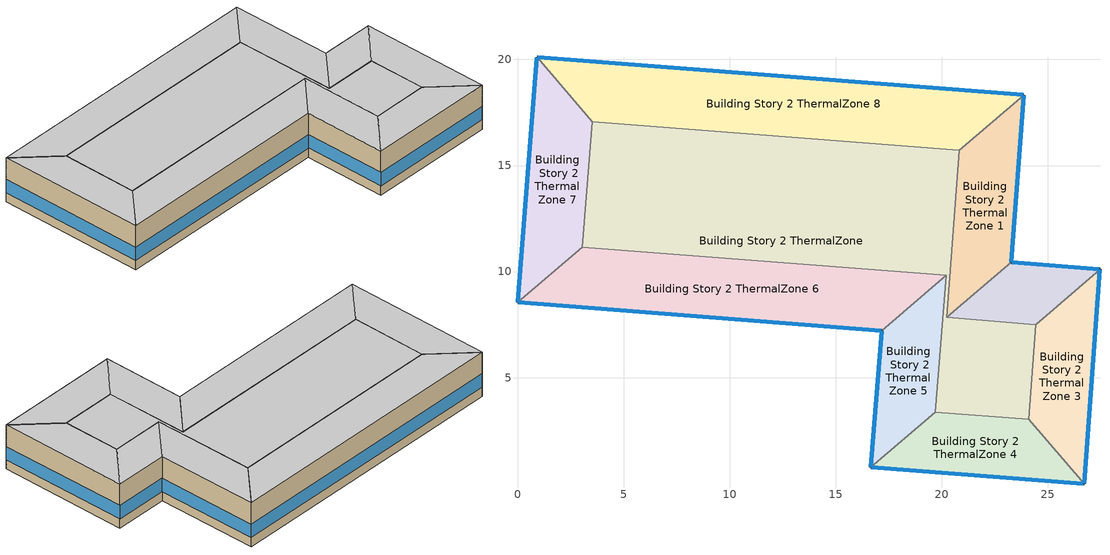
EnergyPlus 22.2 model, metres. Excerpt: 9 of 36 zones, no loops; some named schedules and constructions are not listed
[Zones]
Building Story 2 ThermalZone
 floor adiabatic (Typical Interior Ceiling): 20.83,15.72 20.24,7.84 24.43,7.5 24.1,3.03 19.7,3.38 20.2,9.82 3.04,11.15 3.52,17.06 z3.6
 wall adiabatic (Typical Interior Wall): 20.24,7.84 20.83,15.72 3.52,17.06 3.04,11.15 20.2,9.82 19.7,3.38 24.1,3.03 24.43,7.5 20.24,7.84 z3.6:7.2
 ceiling adiabatic (Typical Interior Floor): 3.52,17.06 3.04,11.15 20.2,9.82 19.7,3.38 24.1,3.03 24.43,7.5 20.24,7.84 20.83,15.72 z7.2
Building Story 2 ThermalZone 1
 floor adiabatic (Typical Interior Ceiling): 23.86,18.32 23.28,10.44 20.24,7.84 20.83,15.72 z3.6
 wall outside (Typical Insulated Steel Framed Exterior Wall R-12.99): 23.28,10.44 23.86,18.32 z3.6:7.2
 wall adiabatic (Typical Interior Wall): 23.86,18.32 20.83,15.72 20.24,7.84 23.28,10.44 z3.6:7.2
 window (U 0.55 SHGC 0.25): 23.28,10.47 23.86,18.3 z4.36:5.45
 ceiling adiabatic (Typical Interior Floor): 20.83,15.72 20.24,7.84 23.28,10.44 23.86,18.32 z7.2
Building Story 2 ThermalZone 2
 floor adiabatic (Typical Interior Ceiling): 23.28,10.44 27.46,10.11 24.43,7.5 20.24,7.84 z3.6
 wall outside (Typical Insulated Steel Framed Exterior Wall R-12.99): 27.46,10.11 23.28,10.44 z3.6:7.2
 wall adiabatic (Typical Interior Wall): 23.28,10.44 20.24,7.84 24.43,7.5 27.46,10.11 z3.6:7.2
 window (U 0.55 SHGC 0.25): 27.44,10.11 23.3,10.44 z4.36:5.46
 ceiling adiabatic (Typical Interior Floor): 20.24,7.84 24.43,7.5 27.46,10.11 23.28,10.44 z7.2
Building Story 2 ThermalZone 3
 floor adiabatic (Typical Interior Ceiling): 27.46,10.11 26.71,0 24.1,3.03 24.43,7.5 z3.6
 wall outside (Typical Insulated Steel Framed Exterior Wall R-12.99): 26.71,0 27.46,10.11 z3.6:7.2
 wall adiabatic (Typical Interior Wall): 27.46,10.11 24.43,7.5 24.1,3.03 26.71,0 z3.6:7.2
 window (U 0.55 SHGC 0.25): 26.71,0.03 27.46,10.08 z4.36:5.45
 ceiling adiabatic (Typical Interior Floor): 24.43,7.5 24.1,3.03 26.71,0 27.46,10.11 z7.2
Building Story 2 ThermalZone 4
 floor adiabatic (Typical Interior Ceiling): 26.71,0 16.66,0.78 19.7,3.38 24.1,3.03 z3.6
 wall outside (Typical Insulated Steel Framed Exterior Wall R-12.99): 16.66,0.78 26.71,0 z3.6:7.2
 wall adiabatic (Typical Interior Wall): 26.71,0 24.1,3.03 19.7,3.38 16.66,0.78 z3.6:7.2
 window (U 0.55 SHGC 0.25): 16.69,0.78 26.69,0 z4.36:5.45
 ceiling adiabatic (Typical Interior Floor): 24.1,3.03 19.7,3.38 16.66,0.78 26.71,0 z7.2
Building Story 2 ThermalZone 5
 floor adiabatic (Typical Interior Ceiling): 16.66,0.78 17.17,7.22 20.2,9.82 19.7,3.38 z3.6
 wall outside (Typical Insulated Steel Framed Exterior Wall R-12.99): 17.17,7.22 16.66,0.78 z3.6:7.2
 wall adiabatic (Typical Interior Wall): 16.66,0.78 19.7,3.38 20.2,9.82 17.17,7.22 z3.6:7.2
 window (U 0.55 SHGC 0.25): 17.16,7.19 16.66,0.8 z4.36:5.45
 ceiling adiabatic (Typical Interior Floor): 19.7,3.38 20.2,9.82 17.17,7.22 16.66,0.78 z7.2
Building Story 2 ThermalZone 6
 floor adiabatic (Typical Interior Ceiling): 17.17,7.22 0,8.55 3.04,11.15 20.2,9.82 z3.6
 wall outside (Typical Insulated Steel Framed Exterior Wall R-12.99): 0,8.55 17.17,7.22 z3.6:7.2
 wall adiabatic (Typical Interior Wall): 17.17,7.22 20.2,9.82 3.04,11.15 0,8.55 z3.6:7.2
 window (U 0.55 SHGC 0.25): 0.03,8.55 17.14,7.22 z4.36:5.45
 ceiling adiabatic (Typical Interior Ceiling): 20.2,9.82 3.04,11.15 0,8.55 17.17,7.22 z7.2
Building Story 2 ThermalZone 7
 floor adiabatic (Typical Interior Floor): 0,8.55 0.92,20.1 3.52,17.06 3.04,11.15 z3.6
 wall outside (Typical Insulated Steel Framed Exterior Wall R-12.99): 0.92,20.1 0,8.55 z3.6:7.2
 wall adiabatic (Typical Interior Wall): 0,8.55 3.04,11.15 3.52,17.06 0.92,20.1 z3.6:7.2
 window (U 0.55 SHGC 0.25): 0.92,20.08 0,8.58 z4.36:5.45
 ceiling adiabatic (Typical Interior Ceiling): 3.04,11.15 3.52,17.06 0.92,20.1 0,8.55 z7.2
Building Story 2 ThermalZone 8
 floor adiabatic (Typical Interior Floor): 0.92,20.1 23.86,18.32 20.83,15.72 3.52,17.06 z3.6
 wall outside (Typical Insulated Steel Framed Exterior Wall R-12.99): 23.86,18.32 0.92,20.1 z3.6:7.2
 wall adiabatic (Typical Interior Wall): 0.92,20.1 3.52,17.06 20.83,15.72 23.86,18.32 z3.6:7.2
 window (U 0.55 SHGC 0.25): 23.84,18.33 0.95,20.1 z4.36:5.44
 ceiling adiabatic (Typical Interior Ceiling): 3.52,17.06 20.83,15.72 23.86,18.32 0.92,20.1 z7.2
[Schedule:Day:Interval]
66 space(s) Occ Sch Saturday 2: No, 05:00, 0, 06:00, 1, 07:00, 0, 08:00, 1, 11:00, 0, 12:00, 1, 16:00, 0, 17:00, 1, 18:00, 0, 19:00, 1, 24:00, 0
66 space(s) Occ Sch Sunday 2: No, 05:00, 0, 06:00, 1, 17:00, 0, 18:00, 1, 24:00, 0
66 space(s) Occ Sch Default 2; 66 space(s) Occ Sch Tuesday 11; 66 space(s) Occ Sch Wednesday 11; 66 space(s) Occ Sch Thursday 11; 66 space(s) Occ Sch Friday 11; 66 space(s) Occ Sch Monday 10; 66 space(s) Occ Sch Wednesday 10; 66 space(s) Occ Sch Thursday 10; 66 space(s) Occ Sch Friday 10; 66 space(s) Occ Sch Monday 9; 66 space(s) Occ Sch Tuesday 10: No, 05:00, 0, 07:00, 1, 08:00, 1, 09:00, 1, 11:00, 0, 13:00, 1, 14:00, 0, 15:00, 1, 16:00, 1, 17:00, 1, 18:00, 1, 19:00, 0, 20:00, 1, 21:00, 1, 22:00, 1, 24:00, 0
66 space(s) Occ Sch Monday 11: No, 05:00, 0, 07:00, 1, 08:00, 1, 09:00, 1, 11:00, 0, 13:00, 1, 16:00, 0, 17:00, 1, 18:00, 1, 19:00, 1, 20:00, 0, 21:00, 1, 22:00, 1, 24:00, 0
66 space(s) Occ Sch Summer Design Day 2; 66 space(s) Occ Sch Winter Design Day 2; DataCenter_EQUIP_SCH Wknd|Wkdy|Hol Day 3; DataCenter_EQUIP_SCH Wknd|Wkdy|Hol Day 7; DataCenter_EQUIP_SCH Wknd|Wkdy|Hol Day 11; DataCenter_EQUIP_SCH Summer Design Day: No, 24:00, 1
DataCenter_EQUIP_SCH Wknd|Wkdy|Hol Day; DataCenter_EQUIP_SCH Wknd|Wkdy|Hol Day 4; DataCenter_EQUIP_SCH Wknd|Wkdy|Hol Day 8; DataCenter_EQUIP_SCH Winter Design Day 11: No, 24:00, 0.25
DataCenter_EQUIP_SCH Wknd|Wkdy|Hol Day 1; DataCenter_EQUIP_SCH Wknd|Wkdy|Hol Day 5; DataCenter_EQUIP_SCH Wknd|Wkdy|Hol Day 9: No, 24:00, 0.5
DataCenter_EQUIP_SCH Wknd|Wkdy|Hol Day 2; DataCenter_EQUIP_SCH Wknd|Wkdy|Hol Day 6; DataCenter_EQUIP_SCH Wknd|Wkdy|Hol Day 10: No, 24:00, 0.75
Schedule Day 3: No, 24:00, 0
SchoolSecondary BLDG_EQUIP_SCH_2013 Wkdy Day; SchoolSecondary BLDG_EQUIP_SCH_2013 Wkdy Day 2: No, 08:00, 0.295624, 17:00, 0.90367, 21:00, 0.332931, 24:00, 0.295624
SchoolSecondary BLDG_EQUIP_SCH_2013 Default|Wknd Day; SchoolSecondary BLDG_EQUIP_SCH_2013 Default|Wknd Day 2; SchoolSecondary BLDG_EQUIP_SCH_2013 Default: No, 24:00, 0.295624
SchoolSecondary BLDG_EQUIP_SCH_2013 Wkdy Day 1: No, 08:00, 0.21116, 17:00, 0.475616, 21:00, 0.237808, 24:00, 0.21116
SchoolSecondary BLDG_EQUIP_SCH_2013 Default|Wknd Day 1: No, 24:00, 0.21116
SchoolSecondary BLDG_EQUIP_SCH_2013 Summer Design Day: No, 08:00, 0.35, 17:00, 0.95, 24:00, 0.35
SchoolSecondary BLDG_EQUIP_SCH_2013 Winter Design Day 2: No, 24:00, 0.35
SchoolSecondary KITCHEN_ELEC_EQUIP_SCH Wkdy Day; SchoolSecondary KITCHEN_ELEC_EQUIP_SCH Wkdy Day 1; SchoolSecondary KITCHEN_ELEC_EQUIP_SCH Wkdy Day 2; SchoolSecondary KITCHEN_ELEC_EQUIP_SCH Summer Design Day: No, 08:00, 0.1, 10:00, 0.15, 13:00, 0.25, 15:00, 0.15, 24:00, 0.1
SchoolSecondary KITCHEN_ELEC_EQUIP_SCH Wknd Day; SchoolSecondary KITCHEN_ELEC_EQUIP_SCH Wknd Day 1; SchoolSecondary KITCHEN_ELEC_EQUIP_SCH Default; SchoolSecondary KITCHEN_ELEC_EQUIP_SCH Winter Design Day: No, 24:00, 0.1
SchoolSecondary KITCHEN_GAS_EQUIP_SCH Wkdy|SmrDsn Day; SchoolSecondary KITCHEN_GAS_EQUIP_SCH Wkdy|SmrDsn Day 1; SchoolSecondary KITCHEN_GAS_EQUIP_SCH Wkdy|SmrDsn Day 2; SchoolSecondary KITCHEN_GAS_EQUIP_SCH Summer Design Day: No, 08:00, 0.02, 10:00, 0.15, 13:00, 0.2, 15:00, 0.1, 24:00, 0.02
SchoolSecondary KITCHEN_GAS_EQUIP_SCH Wknd Day; SchoolSecondary KITCHEN_GAS_EQUIP_SCH Wknd Day 1; SchoolSecondary KITCHEN_GAS_EQUIP_SCH Default; SchoolSecondary KITCHEN_GAS_EQUIP_SCH Winter Design Day: No, 24:00, 0.02
[Schedule:Week:Daily]
Elevator Schedule 2 Week Rule - Aug30-Sep5: 66 space(s) Occ Sch Sunday 2, 66 space(s) Occ Sch Monday 11, 66 space(s) Occ Sch Tuesday 11, 66 space(s) Occ Sch Wednesday 11, 66 space(s) Occ Sch Thursday 11, 66 space(s) Occ Sch Friday 11, 66 space(s) Occ Sch Saturday 2, 66 space(s) Occ Sch Default 2, 66 space(s) Occ Sch Summer Design Day 2, 66 space(s) Occ Sch Winter Design Day 2, 66 space(s) Occ Sch Default 2, 66 space(s) Occ Sch Default 2
Elevator Schedule 2 Week Rule - Sep6-Sep12: 66 space(s) Occ Sch Sunday 2, 66 space(s) Occ Sch Monday 10, 66 space(s) Occ Sch Tuesday 11, 66 space(s) Occ Sch Wednesday 11, 66 space(s) Occ Sch Thursday 11, 66 space(s) Occ Sch Friday 11, 66 space(s) Occ Sch Saturday 2, 66 space(s) Occ Sch Default 2, 66 space(s) Occ Sch Summer Design Day 2, 66 space(s) Occ Sch Winter Design Day 2, 66 space(s) Occ Sch Default 2, 66 space(s) Occ Sch Default 2
Elevator Schedule 2 Week Rule - Sep13-Sep19: 66 space(s) Occ Sch Sunday 2, 66 space(s) Occ Sch Monday 10, 66 space(s) Occ Sch Tuesday 11, 66 space(s) Occ Sch Wednesday 10, 66 space(s) Occ Sch Thursday 10, 66 space(s) Occ Sch Friday 10, 66 space(s) Occ Sch Saturday 2, 66 space(s) Occ Sch Default 2, 66 space(s) Occ Sch Summer Design Day 2, 66 space(s) Occ Sch Winter Design Day 2, 66 space(s) Occ Sch Default 2, 66 space(s) Occ Sch Default 2
Elevator Schedule 2 Week Rule - Sep20-Dec31: 66 space(s) Occ Sch Sunday 2, 66 space(s) Occ Sch Monday 9, 66 space(s) Occ Sch Tuesday 10, 66 space(s) Occ Sch Wednesday 10, 66 space(s) Occ Sch Thursday 10, 66 space(s) Occ Sch Friday 10, 66 space(s) Occ Sch Saturday 2, 66 space(s) Occ Sch Default 2, 66 space(s) Occ Sch Summer Design Day 2, 66 space(s) Occ Sch Winter Design Day 2, 66 space(s) Occ Sch Default 2, 66 space(s) Occ Sch Default 2
DataCenter_EQUIP_SCH Week Rule - Jan1-Jan31: DataCenter_EQUIP_SCH Wknd|Wkdy|Hol Day, DataCenter_EQUIP_SCH Wknd|Wkdy|Hol Day, DataCenter_EQUIP_SCH Wknd|Wkdy|Hol Day, DataCenter_EQUIP_SCH Wknd|Wkdy|Hol Day, DataCenter_EQUIP_SCH Wknd|Wkdy|Hol Day, DataCenter_EQUIP_SCH Wknd|Wkdy|Hol Day, DataCenter_EQUIP_SCH Wknd|Wkdy|Hol Day, Schedule Day 3, DataCenter_EQUIP_SCH Summer Design Day, DataCenter_EQUIP_SCH Winter Design Day 11, Schedule Day 3, Schedule Day 3
DataCenter_EQUIP_SCH Week Rule - Feb1-Feb28: DataCenter_EQUIP_SCH Wknd|Wkdy|Hol Day 1, DataCenter_EQUIP_SCH Wknd|Wkdy|Hol Day 1, DataCenter_EQUIP_SCH Wknd|Wkdy|Hol Day 1, DataCenter_EQUIP_SCH Wknd|Wkdy|Hol Day 1, DataCenter_EQUIP_SCH Wknd|Wkdy|Hol Day 1, DataCenter_EQUIP_SCH Wknd|Wkdy|Hol Day 1, DataCenter_EQUIP_SCH Wknd|Wkdy|Hol Day 1, Schedule Day 3, DataCenter_EQUIP_SCH Summer Design Day, DataCenter_EQUIP_SCH Winter Design Day 11, Schedule Day 3, Schedule Day 3
DataCenter_EQUIP_SCH Week Rule - Mar1-Mar28: DataCenter_EQUIP_SCH Wknd|Wkdy|Hol Day 2, DataCenter_EQUIP_SCH Wknd|Wkdy|Hol Day 2, DataCenter_EQUIP_SCH Wknd|Wkdy|Hol Day 2, DataCenter_EQUIP_SCH Wknd|Wkdy|Hol Day 2, DataCenter_EQUIP_SCH Wknd|Wkdy|Hol Day 2, DataCenter_EQUIP_SCH Wknd|Wkdy|Hol Day 2, DataCenter_EQUIP_SCH Wknd|Wkdy|Hol Day 2, Schedule Day 3, DataCenter_EQUIP_SCH Summer Design Day, DataCenter_EQUIP_SCH Winter Design Day 11, Schedule Day 3, Schedule Day 3
DataCenter_EQUIP_SCH Week Rule - Mar29-Apr4: DataCenter_EQUIP_SCH Wknd|Wkdy|Hol Day 2, DataCenter_EQUIP_SCH Wknd|Wkdy|Hol Day 2, DataCenter_EQUIP_SCH Wknd|Wkdy|Hol Day 2, DataCenter_EQUIP_SCH Wknd|Wkdy|Hol Day 3, DataCenter_EQUIP_SCH Wknd|Wkdy|Hol Day 3, DataCenter_EQUIP_SCH Wknd|Wkdy|Hol Day 3, DataCenter_EQUIP_SCH Wknd|Wkdy|Hol Day 3, Schedule Day 3, DataCenter_EQUIP_SCH Summer Design Day, DataCenter_EQUIP_SCH Winter Design Day 11, Schedule Day 3, Schedule Day 3
DataCenter_EQUIP_SCH Week Rule - Apr5-Apr25: DataCenter_EQUIP_SCH Wknd|Wkdy|Hol Day 3, DataCenter_EQUIP_SCH Wknd|Wkdy|Hol Day 3, DataCenter_EQUIP_SCH Wknd|Wkdy|Hol Day 3, DataCenter_EQUIP_SCH Wknd|Wkdy|Hol Day 3, DataCenter_EQUIP_SCH Wknd|Wkdy|Hol Day 3, DataCenter_EQUIP_SCH Wknd|Wkdy|Hol Day 3, DataCenter_EQUIP_SCH Wknd|Wkdy|Hol Day 3, Schedule Day 3, DataCenter_EQUIP_SCH Summer Design Day, DataCenter_EQUIP_SCH Winter Design Day 11, Schedule Day 3, Schedule Day 3
DataCenter_EQUIP_SCH Week Rule - Apr26-May2: DataCenter_EQUIP_SCH Wknd|Wkdy|Hol Day 3, DataCenter_EQUIP_SCH Wknd|Wkdy|Hol Day 3, DataCenter_EQUIP_SCH Wknd|Wkdy|Hol Day 3, DataCenter_EQUIP_SCH Wknd|Wkdy|Hol Day 3, DataCenter_EQUIP_SCH Wknd|Wkdy|Hol Day 3, DataCenter_EQUIP_SCH Wknd|Wkdy|Hol Day 4, DataCenter_EQUIP_SCH Wknd|Wkdy|Hol Day 4, Schedule Day 3, DataCenter_EQUIP_SCH Summer Design Day, DataCenter_EQUIP_SCH Winter Design Day 11, Schedule Day 3, Schedule Day 3
DataCenter_EQUIP_SCH Week Rule - May3-May30: DataCenter_EQUIP_SCH Wknd|Wkdy|Hol Day 4, DataCenter_EQUIP_SCH Wknd|Wkdy|Hol Day 4, DataCenter_EQUIP_SCH Wknd|Wkdy|Hol Day 4, DataCenter_EQUIP_SCH Wknd|Wkdy|Hol Day 4, DataCenter_EQUIP_SCH Wknd|Wkdy|Hol Day 4, DataCenter_EQUIP_SCH Wknd|Wkdy|Hol Day 4, DataCenter_EQUIP_SCH Wknd|Wkdy|Hol Day 4, Schedule Day 3, DataCenter_EQUIP_SCH Summer Design Day, DataCenter_EQUIP_SCH Winter Design Day 11, Schedule Day 3, Schedule Day 3
DataCenter_EQUIP_SCH Week Rule - May31-Jun6: DataCenter_EQUIP_SCH Wknd|Wkdy|Hol Day 4, DataCenter_EQUIP_SCH Wknd|Wkdy|Hol Day 5, DataCenter_EQUIP_SCH Wknd|Wkdy|Hol Day 5, DataCenter_EQUIP_SCH Wknd|Wkdy|Hol Day 5, DataCenter_EQUIP_SCH Wknd|Wkdy|Hol Day 5, DataCenter_EQUIP_SCH Wknd|Wkdy|Hol Day 5, DataCenter_EQUIP_SCH Wknd|Wkdy|Hol Day 5, Schedule Day 3, DataCenter_EQUIP_SCH Summer Design Day, DataCenter_EQUIP_SCH Winter Design Day 11, Schedule Day 3, Schedule Day 3
DataCenter_EQUIP_SCH Week Rule - Jun7-Jun27: DataCenter_EQUIP_SCH Wknd|Wkdy|Hol Day 5, DataCenter_EQUIP_SCH Wknd|Wkdy|Hol Day 5, DataCenter_EQUIP_SCH Wknd|Wkdy|Hol Day 5, DataCenter_EQUIP_SCH Wknd|Wkdy|Hol Day 5, DataCenter_EQUIP_SCH Wknd|Wkdy|Hol Day 5, DataCenter_EQUIP_SCH Wknd|Wkdy|Hol Day 5, DataCenter_EQUIP_SCH Wknd|Wkdy|Hol Day 5, Schedule Day 3, DataCenter_EQUIP_SCH Summer Design Day, DataCenter_EQUIP_SCH Winter Design Day 11, Schedule Day 3, Schedule Day 3
DataCenter_EQUIP_SCH Week Rule - Jun28-Jul4: DataCenter_EQUIP_SCH Wknd|Wkdy|Hol Day 5, DataCenter_EQUIP_SCH Wknd|Wkdy|Hol Day 5, DataCenter_EQUIP_SCH Wknd|Wkdy|Hol Day 5, DataCenter_EQUIP_SCH Wknd|Wkdy|Hol Day 6, DataCenter_EQUIP_SCH Wknd|Wkdy|Hol Day 6, DataCenter_EQUIP_SCH Wknd|Wkdy|Hol Day 6, DataCenter_EQUIP_SCH Wknd|Wkdy|Hol Day 6, Schedule Day 3, DataCenter_EQUIP_SCH Summer Design Day, DataCenter_EQUIP_SCH Winter Design Day 11, Schedule Day 3, Schedule Day 3
DataCenter_EQUIP_SCH Week Rule - Jul5-Jul25: DataCenter_EQUIP_SCH Wknd|Wkdy|Hol Day 6, DataCenter_EQUIP_SCH Wknd|Wkdy|Hol Day 6, DataCenter_EQUIP_SCH Wknd|Wkdy|Hol Day 6, DataCenter_EQUIP_SCH Wknd|Wkdy|Hol Day 6, DataCenter_EQUIP_SCH Wknd|Wkdy|Hol Day 6, DataCenter_EQUIP_SCH Wknd|Wkdy|Hol Day 6, DataCenter_EQUIP_SCH Wknd|Wkdy|Hol Day 6, Schedule Day 3, DataCenter_EQUIP_SCH Summer Design Day, DataCenter_EQUIP_SCH Winter Design Day 11, Schedule Day 3, Schedule Day 3
DataCenter_EQUIP_SCH Week Rule - Jul26-Aug1: DataCenter_EQUIP_SCH Wknd|Wkdy|Hol Day 6, DataCenter_EQUIP_SCH Wknd|Wkdy|Hol Day 6, DataCenter_EQUIP_SCH Wknd|Wkdy|Hol Day 6, DataCenter_EQUIP_SCH Wknd|Wkdy|Hol Day 6, DataCenter_EQUIP_SCH Wknd|Wkdy|Hol Day 6, DataCenter_EQUIP_SCH Wknd|Wkdy|Hol Day 6, DataCenter_EQUIP_SCH Wknd|Wkdy|Hol Day 7, Schedule Day 3, DataCenter_EQUIP_SCH Summer Design Day, DataCenter_EQUIP_SCH Winter Design Day 11, Schedule Day 3, Schedule Day 3
DataCenter_EQUIP_SCH Week Rule - Aug2-Aug29: DataCenter_EQUIP_SCH Wknd|Wkdy|Hol Day 7, DataCenter_EQUIP_SCH Wknd|Wkdy|Hol Day 7, DataCenter_EQUIP_SCH Wknd|Wkdy|Hol Day 7, DataCenter_EQUIP_SCH Wknd|Wkdy|Hol Day 7, DataCenter_EQUIP_SCH Wknd|Wkdy|Hol Day 7, DataCenter_EQUIP_SCH Wknd|Wkdy|Hol Day 7, DataCenter_EQUIP_SCH Wknd|Wkdy|Hol Day 7, Schedule Day 3, DataCenter_EQUIP_SCH Summer Design Day, DataCenter_EQUIP_SCH Winter Design Day 11, Schedule Day 3, Schedule Day 3
DataCenter_EQUIP_SCH Week Rule - Aug30-Sep5: DataCenter_EQUIP_SCH Wknd|Wkdy|Hol Day 7, DataCenter_EQUIP_SCH Wknd|Wkdy|Hol Day 7, DataCenter_EQUIP_SCH Wknd|Wkdy|Hol Day 8, DataCenter_EQUIP_SCH Wknd|Wkdy|Hol Day 8, DataCenter_EQUIP_SCH Wknd|Wkdy|Hol Day 8, DataCenter_EQUIP_SCH Wknd|Wkdy|Hol Day 8, DataCenter_EQUIP_SCH Wknd|Wkdy|Hol Day 8, Schedule Day 3, DataCenter_EQUIP_SCH Summer Design Day, DataCenter_EQUIP_SCH Winter Design Day 11, Schedule Day 3, Schedule Day 3
DataCenter_EQUIP_SCH Week Rule - Sep6-Sep26: DataCenter_EQUIP_SCH Wknd|Wkdy|Hol Day 8, DataCenter_EQUIP_SCH Wknd|Wkdy|Hol Day 8, DataCenter_EQUIP_SCH Wknd|Wkdy|Hol Day 8, DataCenter_EQUIP_SCH Wknd|Wkdy|Hol Day 8, DataCenter_EQUIP_SCH Wknd|Wkdy|Hol Day 8, DataCenter_EQUIP_SCH Wknd|Wkdy|Hol Day 8, DataCenter_EQUIP_SCH Wknd|Wkdy|Hol Day 8, Schedule Day 3, DataCenter_EQUIP_SCH Summer Design Day, DataCenter_EQUIP_SCH Winter Design Day 11, Schedule Day 3, Schedule Day 3
DataCenter_EQUIP_SCH Week Rule - Sep27-Oct3: DataCenter_EQUIP_SCH Wknd|Wkdy|Hol Day 8, DataCenter_EQUIP_SCH Wknd|Wkdy|Hol Day 8, DataCenter_EQUIP_SCH Wknd|Wkdy|Hol Day 8, DataCenter_EQUIP_SCH Wknd|Wkdy|Hol Day 8, DataCenter_EQUIP_SCH Wknd|Wkdy|Hol Day 9, DataCenter_EQUIP_SCH Wknd|Wkdy|Hol Day 9, DataCenter_EQUIP_SCH Wknd|Wkdy|Hol Day 9, Schedule Day 3, DataCenter_EQUIP_SCH Summer Design Day, DataCenter_EQUIP_SCH Winter Design Day 11, Schedule Day 3, Schedule Day 3
DataCenter_EQUIP_SCH Week Rule - Oct4-Oct31: DataCenter_EQUIP_SCH Wknd|Wkdy|Hol Day 9, DataCenter_EQUIP_SCH Wknd|Wkdy|Hol Day 9, DataCenter_EQUIP_SCH Wknd|Wkdy|Hol Day 9, DataCenter_EQUIP_SCH Wknd|Wkdy|Hol Day 9, DataCenter_EQUIP_SCH Wknd|Wkdy|Hol Day 9, DataCenter_EQUIP_SCH Wknd|Wkdy|Hol Day 9, DataCenter_EQUIP_SCH Wknd|Wkdy|Hol Day 9, Schedule Day 3, DataCenter_EQUIP_SCH Summer Design Day, DataCenter_EQUIP_SCH Winter Design Day 11, Schedule Day 3, Schedule Day 3
DataCenter_EQUIP_SCH Week Rule - Nov1-Nov28: DataCenter_EQUIP_SCH Wknd|Wkdy|Hol Day 10, DataCenter_EQUIP_SCH Wknd|Wkdy|Hol Day 10, DataCenter_EQUIP_SCH Wknd|Wkdy|Hol Day 10, DataCenter_EQUIP_SCH Wknd|Wkdy|Hol Day 10, DataCenter_EQUIP_SCH Wknd|Wkdy|Hol Day 10, DataCenter_EQUIP_SCH Wknd|Wkdy|Hol Day 10, DataCenter_EQUIP_SCH Wknd|Wkdy|Hol Day 10, Schedule Day 3, DataCenter_EQUIP_SCH Summer Design Day, DataCenter_EQUIP_SCH Winter Design Day 11, Schedule Day 3, Schedule Day 3
DataCenter_EQUIP_SCH Week Rule - Nov29-Dec5: DataCenter_EQUIP_SCH Wknd|Wkdy|Hol Day 10, DataCenter_EQUIP_SCH Wknd|Wkdy|Hol Day 10, DataCenter_EQUIP_SCH Wknd|Wkdy|Hol Day 11, DataCenter_EQUIP_SCH Wknd|Wkdy|Hol Day 11, DataCenter_EQUIP_SCH Wknd|Wkdy|Hol Day 11, DataCenter_EQUIP_SCH Wknd|Wkdy|Hol Day 11, DataCenter_EQUIP_SCH Wknd|Wkdy|Hol Day 11, Schedule Day 3, DataCenter_EQUIP_SCH Summer Design Day, DataCenter_EQUIP_SCH Winter Design Day 11, Schedule Day 3, Schedule Day 3
DataCenter_EQUIP_SCH Week Rule - Dec6-Dec31: DataCenter_EQUIP_SCH Wknd|Wkdy|Hol Day 11, DataCenter_EQUIP_SCH Wknd|Wkdy|Hol Day 11, DataCenter_EQUIP_SCH Wknd|Wkdy|Hol Day 11, DataCenter_EQUIP_SCH Wknd|Wkdy|Hol Day 11, DataCenter_EQUIP_SCH Wknd|Wkdy|Hol Day 11, DataCenter_EQUIP_SCH Wknd|Wkdy|Hol Day 11, DataCenter_EQUIP_SCH Wknd|Wkdy|Hol Day 11, Schedule Day 3, DataCenter_EQUIP_SCH Summer Design Day, DataCenter_EQUIP_SCH Winter Design Day 11, Schedule Day 3, Schedule Day 3
SchoolSecondary BLDG_EQUIP_SCH_2013 Week Rule - Jan1-Jan3: SchoolSecondary BLDG_EQUIP_SCH_2013 Wkdy Day, SchoolSecondary BLDG_EQUIP_SCH_2013 Wkdy Day, SchoolSecondary BLDG_EQUIP_SCH_2013 Wkdy Day, SchoolSecondary BLDG_EQUIP_SCH_2013 Wkdy Day, SchoolSecondary BLDG_EQUIP_SCH_2013 Wkdy Day, SchoolSecondary BLDG_EQUIP_SCH_2013 Wkdy Day, SchoolSecondary BLDG_EQUIP_SCH_2013 Default|Wknd Day, SchoolSecondary BLDG_EQUIP_SCH_2013 Default, SchoolSecondary BLDG_EQUIP_SCH_2013 Summer Design Day, SchoolSecondary BLDG_EQUIP_SCH_2013 Winter Design Day 2, SchoolSecondary BLDG_EQUIP_SCH_2013 Default, SchoolSecondary BLDG_EQUIP_SCH_2013 Default
SchoolSecondary BLDG_EQUIP_SCH_2013 Week Rule - Jan4-Jun27: SchoolSecondary BLDG_EQUIP_SCH_2013 Default|Wknd Day, SchoolSecondary BLDG_EQUIP_SCH_2013 Wkdy Day, SchoolSecondary BLDG_EQUIP_SCH_2013 Wkdy Day, SchoolSecondary BLDG_EQUIP_SCH_2013 Wkdy Day, SchoolSecondary BLDG_EQUIP_SCH_2013 Wkdy Day, SchoolSecondary BLDG_EQUIP_SCH_2013 Wkdy Day, SchoolSecondary BLDG_EQUIP_SCH_2013 Default|Wknd Day, SchoolSecondary BLDG_EQUIP_SCH_2013 Default, SchoolSecondary BLDG_EQUIP_SCH_2013 Summer Design Day, SchoolSecondary BLDG_EQUIP_SCH_2013 Winter Design Day 2, SchoolSecondary BLDG_EQUIP_SCH_2013 Default, SchoolSecondary BLDG_EQUIP_SCH_2013 Default
SchoolSecondary BLDG_EQUIP_SCH_2013 Week Rule - Jun28-Jul4: SchoolSecondary BLDG_EQUIP_SCH_2013 Default|Wknd Day, SchoolSecondary BLDG_EQUIP_SCH_2013 Wkdy Day, SchoolSecondary BLDG_EQUIP_SCH_2013 Wkdy Day, SchoolSecondary BLDG_EQUIP_SCH_2013 Wkdy Day 1, SchoolSecondary BLDG_EQUIP_SCH_2013 Wkdy Day 1, SchoolSecondary BLDG_EQUIP_SCH_2013 Wkdy Day 1, SchoolSecondary BLDG_EQUIP_SCH_2013 Default|Wknd Day 1, SchoolSecondary BLDG_EQUIP_SCH_2013 Default, SchoolSecondary BLDG_EQUIP_SCH_2013 Summer Design Day, SchoolSecondary BLDG_EQUIP_SCH_2013 Winter Design Day 2, SchoolSecondary BLDG_EQUIP_SCH_2013 Default, SchoolSecondary BLDG_EQUIP_SCH_2013 Default
SchoolSecondary BLDG_EQUIP_SCH_2013 Week Rule - Jul5-Aug29: SchoolSecondary BLDG_EQUIP_SCH_2013 Default|Wknd Day 1, SchoolSecondary BLDG_EQUIP_SCH_2013 Wkdy Day 1, SchoolSecondary BLDG_EQUIP_SCH_2013 Wkdy Day 1, SchoolSecondary BLDG_EQUIP_SCH_2013 Wkdy Day 1, SchoolSecondary BLDG_EQUIP_SCH_2013 Wkdy Day 1, SchoolSecondary BLDG_EQUIP_SCH_2013 Wkdy Day 1, SchoolSecondary BLDG_EQUIP_SCH_2013 Default|Wknd Day 1, SchoolSecondary BLDG_EQUIP_SCH_2013 Default, SchoolSecondary BLDG_EQUIP_SCH_2013 Summer Design Day, SchoolSecondary BLDG_EQUIP_SCH_2013 Winter Design Day 2, SchoolSecondary BLDG_EQUIP_SCH_2013 Default, SchoolSecondary BLDG_EQUIP_SCH_2013 Default
SchoolSecondary BLDG_EQUIP_SCH_2013 Week Rule - Aug30-Sep5: SchoolSecondary BLDG_EQUIP_SCH_2013 Default|Wknd Day 1, SchoolSecondary BLDG_EQUIP_SCH_2013 Wkdy Day 1, SchoolSecondary BLDG_EQUIP_SCH_2013 Wkdy Day 2, SchoolSecondary BLDG_EQUIP_SCH_2013 Wkdy Day 2, SchoolSecondary BLDG_EQUIP_SCH_2013 Wkdy Day 2, SchoolSecondary BLDG_EQUIP_SCH_2013 Wkdy Day 2, SchoolSecondary BLDG_EQUIP_SCH_2013 Default|Wknd Day 2, SchoolSecondary BLDG_EQUIP_SCH_2013 Default, SchoolSecondary BLDG_EQUIP_SCH_2013 Summer Design Day, SchoolSecondary BLDG_EQUIP_SCH_2013 Winter Design Day 2, SchoolSecondary BLDG_EQUIP_SCH_2013 Default, SchoolSecondary BLDG_EQUIP_SCH_2013 Default
SchoolSecondary BLDG_EQUIP_SCH_2013 Week Rule - Sep6-Dec31: SchoolSecondary BLDG_EQUIP_SCH_2013 Default|Wknd Day 2, SchoolSecondary BLDG_EQUIP_SCH_2013 Wkdy Day 2, SchoolSecondary BLDG_EQUIP_SCH_2013 Wkdy Day 2, SchoolSecondary BLDG_EQUIP_SCH_2013 Wkdy Day 2, SchoolSecondary BLDG_EQUIP_SCH_2013 Wkdy Day 2, SchoolSecondary BLDG_EQUIP_SCH_2013 Wkdy Day 2, SchoolSecondary BLDG_EQUIP_SCH_2013 Default|Wknd Day 2, SchoolSecondary BLDG_EQUIP_SCH_2013 Default, SchoolSecondary BLDG_EQUIP_SCH_2013 Summer Design Day, SchoolSecondary BLDG_EQUIP_SCH_2013 Winter Design Day 2, SchoolSecondary BLDG_EQUIP_SCH_2013 Default, SchoolSecondary BLDG_EQUIP_SCH_2013 Default
SchoolSecondary KITCHEN_ELEC_EQUIP_SCH Week Rule - Jan1-Jan3: SchoolSecondary KITCHEN_ELEC_EQUIP_SCH Wkdy Day, SchoolSecondary KITCHEN_ELEC_EQUIP_SCH Wkdy Day, SchoolSecondary KITCHEN_ELEC_EQUIP_SCH Wkdy Day, SchoolSecondary KITCHEN_ELEC_EQUIP_SCH Wkdy Day, SchoolSecondary KITCHEN_ELEC_EQUIP_SCH Wkdy Day, SchoolSecondary KITCHEN_ELEC_EQUIP_SCH Wkdy Day, SchoolSecondary KITCHEN_ELEC_EQUIP_SCH Wknd Day, SchoolSecondary KITCHEN_ELEC_EQUIP_SCH Default, SchoolSecondary KITCHEN_ELEC_EQUIP_SCH Summer Design Day, SchoolSecondary KITCHEN_ELEC_EQUIP_SCH Winter Design Day, SchoolSecondary KITCHEN_ELEC_EQUIP_SCH Default, SchoolSecondary KITCHEN_ELEC_EQUIP_SCH Default
SchoolSecondary KITCHEN_ELEC_EQUIP_SCH Week Rule - Jan4-Jun27: SchoolSecondary KITCHEN_ELEC_EQUIP_SCH Wknd Day, SchoolSecondary KITCHEN_ELEC_EQUIP_SCH Wkdy Day, SchoolSecondary KITCHEN_ELEC_EQUIP_SCH Wkdy Day, SchoolSecondary KITCHEN_ELEC_EQUIP_SCH Wkdy Day, SchoolSecondary KITCHEN_ELEC_EQUIP_SCH Wkdy Day, SchoolSecondary KITCHEN_ELEC_EQUIP_SCH Wkdy Day, SchoolSecondary KITCHEN_ELEC_EQUIP_SCH Wknd Day, SchoolSecondary KITCHEN_ELEC_EQUIP_SCH Default, SchoolSecondary KITCHEN_ELEC_EQUIP_SCH Summer Design Day, SchoolSecondary KITCHEN_ELEC_EQUIP_SCH Winter Design Day, SchoolSecondary KITCHEN_ELEC_EQUIP_SCH Default, SchoolSecondary KITCHEN_ELEC_EQUIP_SCH Default
SchoolSecondary KITCHEN_ELEC_EQUIP_SCH Week Rule - Jun28-Jul4: SchoolSecondary KITCHEN_ELEC_EQUIP_SCH Wknd Day, SchoolSecondary KITCHEN_ELEC_EQUIP_SCH Wkdy Day, SchoolSecondary KITCHEN_ELEC_EQUIP_SCH Wkdy Day, SchoolSecondary KITCHEN_ELEC_EQUIP_SCH Wkdy Day 1, SchoolSecondary KITCHEN_ELEC_EQUIP_SCH Wkdy Day 1, SchoolSecondary KITCHEN_ELEC_EQUIP_SCH Wkdy Day 1, SchoolSecondary KITCHEN_ELEC_EQUIP_SCH Wknd Day 1, SchoolSecondary KITCHEN_ELEC_EQUIP_SCH Default, SchoolSecondary KITCHEN_ELEC_EQUIP_SCH Summer Design Day, SchoolSecondary KITCHEN_ELEC_EQUIP_SCH Winter Design Day, SchoolSecondary KITCHEN_ELEC_EQUIP_SCH Default, SchoolSecondary KITCHEN_ELEC_EQUIP_SCH Default
SchoolSecondary KITCHEN_ELEC_EQUIP_SCH Week Rule - Jul5-Aug29: SchoolSecondary KITCHEN_ELEC_EQUIP_SCH Wknd Day 1, SchoolSecondary KITCHEN_ELEC_EQUIP_SCH Wkdy Day 1, SchoolSecondary KITCHEN_ELEC_EQUIP_SCH Wkdy Day 1, SchoolSecondary KITCHEN_ELEC_EQUIP_SCH Wkdy Day 1, SchoolSecondary KITCHEN_ELEC_EQUIP_SCH Wkdy Day 1, SchoolSecondary KITCHEN_ELEC_EQUIP_SCH Wkdy Day 1, SchoolSecondary KITCHEN_ELEC_EQUIP_SCH Wknd Day 1, SchoolSecondary KITCHEN_ELEC_EQUIP_SCH Default, SchoolSecondary KITCHEN_ELEC_EQUIP_SCH Summer Design Day, SchoolSecondary KITCHEN_ELEC_EQUIP_SCH Winter Design Day, SchoolSecondary KITCHEN_ELEC_EQUIP_SCH Default, SchoolSecondary KITCHEN_ELEC_EQUIP_SCH Default
SchoolSecondary KITCHEN_ELEC_EQUIP_SCH Week Rule - Aug30-Sep5: SchoolSecondary KITCHEN_ELEC_EQUIP_SCH Wknd Day 1, SchoolSecondary KITCHEN_ELEC_EQUIP_SCH Wkdy Day 1, SchoolSecondary KITCHEN_ELEC_EQUIP_SCH Wkdy Day 2, SchoolSecondary KITCHEN_ELEC_EQUIP_SCH Wkdy Day 2, SchoolSecondary KITCHEN_ELEC_EQUIP_SCH Wkdy Day 2, SchoolSecondary KITCHEN_ELEC_EQUIP_SCH Wkdy Day 2, SchoolSecondary KITCHEN_ELEC_EQUIP_SCH Default, SchoolSecondary KITCHEN_ELEC_EQUIP_SCH Default, SchoolSecondary KITCHEN_ELEC_EQUIP_SCH Summer Design Day, SchoolSecondary KITCHEN_ELEC_EQUIP_SCH Winter Design Day, SchoolSecondary KITCHEN_ELEC_EQUIP_SCH Default, SchoolSecondary KITCHEN_ELEC_EQUIP_SCH Default
SchoolSecondary KITCHEN_ELEC_EQUIP_SCH Week Rule - Sep6-Dec31: SchoolSecondary KITCHEN_ELEC_EQUIP_SCH Default, SchoolSecondary KITCHEN_ELEC_EQUIP_SCH Wkdy Day 2, SchoolSecondary KITCHEN_ELEC_EQUIP_SCH Wkdy Day 2, SchoolSecondary KITCHEN_ELEC_EQUIP_SCH Wkdy Day 2, SchoolSecondary KITCHEN_ELEC_EQUIP_SCH Wkdy Day 2, SchoolSecondary KITCHEN_ELEC_EQUIP_SCH Wkdy Day 2, SchoolSecondary KITCHEN_ELEC_EQUIP_SCH Default, SchoolSecondary KITCHEN_ELEC_EQUIP_SCH Default, SchoolSecondary KITCHEN_ELEC_EQUIP_SCH Summer Design Day, SchoolSecondary KITCHEN_ELEC_EQUIP_SCH Winter Design Day, SchoolSecondary KITCHEN_ELEC_EQUIP_SCH Default, SchoolSecondary KITCHEN_ELEC_EQUIP_SCH Default
SchoolSecondary KITCHEN_GAS_EQUIP_SCH Week Rule - Jan1-Jan3: SchoolSecondary KITCHEN_GAS_EQUIP_SCH Wkdy|SmrDsn Day, SchoolSecondary KITCHEN_GAS_EQUIP_SCH Wkdy|SmrDsn Day, SchoolSecondary KITCHEN_GAS_EQUIP_SCH Wkdy|SmrDsn Day, SchoolSecondary KITCHEN_GAS_EQUIP_SCH Wkdy|SmrDsn Day, SchoolSecondary KITCHEN_GAS_EQUIP_SCH Wkdy|SmrDsn Day, SchoolSecondary KITCHEN_GAS_EQUIP_SCH Wkdy|SmrDsn Day, SchoolSecondary KITCHEN_GAS_EQUIP_SCH Wknd Day, SchoolSecondary KITCHEN_GAS_EQUIP_SCH Default, SchoolSecondary KITCHEN_GAS_EQUIP_SCH Summer Design Day, SchoolSecondary KITCHEN_GAS_EQUIP_SCH Winter Design Day, SchoolSecondary KITCHEN_GAS_EQUIP_SCH Default, SchoolSecondary KITCHEN_GAS_EQUIP_SCH Default
SchoolSecondary KITCHEN_GAS_EQUIP_SCH Week Rule - Jan4-Jun27: SchoolSecondary KITCHEN_GAS_EQUIP_SCH Wknd Day, SchoolSecondary KITCHEN_GAS_EQUIP_SCH Wkdy|SmrDsn Day, SchoolSecondary KITCHEN_GAS_EQUIP_SCH Wkdy|SmrDsn Day, SchoolSecondary KITCHEN_GAS_EQUIP_SCH Wkdy|SmrDsn Day, SchoolSecondary KITCHEN_GAS_EQUIP_SCH Wkdy|SmrDsn Day, SchoolSecondary KITCHEN_GAS_EQUIP_SCH Wkdy|SmrDsn Day, SchoolSecondary KITCHEN_GAS_EQUIP_SCH Wknd Day, SchoolSecondary KITCHEN_GAS_EQUIP_SCH Default, SchoolSecondary KITCHEN_GAS_EQUIP_SCH Summer Design Day, SchoolSecondary KITCHEN_GAS_EQUIP_SCH Winter Design Day, SchoolSecondary KITCHEN_GAS_EQUIP_SCH Default, SchoolSecondary KITCHEN_GAS_EQUIP_SCH Default
SchoolSecondary KITCHEN_GAS_EQUIP_SCH Week Rule - Jun28-Jul4: SchoolSecondary KITCHEN_GAS_EQUIP_SCH Wknd Day, SchoolSecondary KITCHEN_GAS_EQUIP_SCH Wkdy|SmrDsn Day, SchoolSecondary KITCHEN_GAS_EQUIP_SCH Wkdy|SmrDsn Day, SchoolSecondary KITCHEN_GAS_EQUIP_SCH Wkdy|SmrDsn Day 1, SchoolSecondary KITCHEN_GAS_EQUIP_SCH Wkdy|SmrDsn Day 1, SchoolSecondary KITCHEN_GAS_EQUIP_SCH Wkdy|SmrDsn Day 1, SchoolSecondary KITCHEN_GAS_EQUIP_SCH Wknd Day 1, SchoolSecondary KITCHEN_GAS_EQUIP_SCH Default, SchoolSecondary KITCHEN_GAS_EQUIP_SCH Summer Design Day, SchoolSecondary KITCHEN_GAS_EQUIP_SCH Winter Design Day, SchoolSecondary KITCHEN_GAS_EQUIP_SCH Default, SchoolSecondary KITCHEN_GAS_EQUIP_SCH Default
SchoolSecondary KITCHEN_GAS_EQUIP_SCH Week Rule - Jul5-Aug29: SchoolSecondary KITCHEN_GAS_EQUIP_SCH Wknd Day 1, SchoolSecondary KITCHEN_GAS_EQUIP_SCH Wkdy|SmrDsn Day 1, SchoolSecondary KITCHEN_GAS_EQUIP_SCH Wkdy|SmrDsn Day 1, SchoolSecondary KITCHEN_GAS_EQUIP_SCH Wkdy|SmrDsn Day 1, SchoolSecondary KITCHEN_GAS_EQUIP_SCH Wkdy|SmrDsn Day 1, SchoolSecondary KITCHEN_GAS_EQUIP_SCH Wkdy|SmrDsn Day 1, SchoolSecondary KITCHEN_GAS_EQUIP_SCH Wknd Day 1, SchoolSecondary KITCHEN_GAS_EQUIP_SCH Default, SchoolSecondary KITCHEN_GAS_EQUIP_SCH Summer Design Day, SchoolSecondary KITCHEN_GAS_EQUIP_SCH Winter Design Day, SchoolSecondary KITCHEN_GAS_EQUIP_SCH Default, SchoolSecondary KITCHEN_GAS_EQUIP_SCH Default
SchoolSecondary KITCHEN_GAS_EQUIP_SCH Week Rule - Aug30-Sep5: SchoolSecondary KITCHEN_GAS_EQUIP_SCH Wknd Day 1, SchoolSecondary KITCHEN_GAS_EQUIP_SCH Wkdy|SmrDsn Day 1, SchoolSecondary KITCHEN_GAS_EQUIP_SCH Wkdy|SmrDsn Day 2, SchoolSecondary KITCHEN_GAS_EQUIP_SCH Wkdy|SmrDsn Day 2, SchoolSecondary KITCHEN_GAS_EQUIP_SCH Wkdy|SmrDsn Day 2, SchoolSecondary KITCHEN_GAS_EQUIP_SCH Wkdy|SmrDsn Day 2, SchoolSecondary KITCHEN_GAS_EQUIP_SCH Default, SchoolSecondary KITCHEN_GAS_EQUIP_SCH Default, SchoolSecondary KITCHEN_GAS_EQUIP_SCH Summer Design Day, SchoolSecondary KITCHEN_GAS_EQUIP_SCH Winter Design Day, SchoolSecondary KITCHEN_GAS_EQUIP_SCH Default, SchoolSecondary KITCHEN_GAS_EQUIP_SCH Default
SchoolSecondary KITCHEN_GAS_EQUIP_SCH Week Rule - Sep6-Dec31: SchoolSecondary KITCHEN_GAS_EQUIP_SCH Default, SchoolSecondary KITCHEN_GAS_EQUIP_SCH Wkdy|SmrDsn Day 2, SchoolSecondary KITCHEN_GAS_EQUIP_SCH Wkdy|SmrDsn Day 2, SchoolSecondary KITCHEN_GAS_EQUIP_SCH Wkdy|SmrDsn Day 2, SchoolSecondary KITCHEN_GAS_EQUIP_SCH Wkdy|SmrDsn Day 2, SchoolSecondary KITCHEN_GAS_EQUIP_SCH Wkdy|SmrDsn Day 2, SchoolSecondary KITCHEN_GAS_EQUIP_SCH Default, SchoolSecondary KITCHEN_GAS_EQUIP_SCH Default, SchoolSecondary KITCHEN_GAS_EQUIP_SCH Summer Design Day, SchoolSecondary KITCHEN_GAS_EQUIP_SCH Winter Design Day, SchoolSecondary KITCHEN_GAS_EQUIP_SCH Default, SchoolSecondary KITCHEN_GAS_EQUIP_SCH Default
OfficeLarge BLDG_OCC_SCH Week Rule - Jan1-Jan3: OfficeLarge BLDG_OCC_SCH Wkdy Day, OfficeLarge BLDG_OCC_SCH Wkdy Day, OfficeLarge BLDG_OCC_SCH Wkdy Day, OfficeLarge BLDG_OCC_SCH Wkdy Day, OfficeLarge BLDG_OCC_SCH Wkdy Day, OfficeLarge BLDG_OCC_SCH Wkdy Day, OfficeLarge BLDG_OCC_SCH Sat Day, OfficeLarge BLDG_OCC_SCH Default, OfficeLarge BLDG_OCC_SCH Summer Design Day, OfficeLarge BLDG_OCC_SCH Winter Design Day, OfficeLarge BLDG_OCC_SCH Default, OfficeLarge BLDG_OCC_SCH Default
OfficeLarge BLDG_OCC_SCH Week Rule - Jan4-Dec31: OfficeLarge BLDG_OCC_SCH Default, OfficeLarge BLDG_OCC_SCH Wkdy Day, OfficeLarge BLDG_OCC_SCH Wkdy Day, OfficeLarge BLDG_OCC_SCH Wkdy Day, OfficeLarge BLDG_OCC_SCH Wkdy Day, OfficeLarge BLDG_OCC_SCH Wkdy Day, OfficeLarge BLDG_OCC_SCH Sat Day, OfficeLarge BLDG_OCC_SCH Default, OfficeLarge BLDG_OCC_SCH Summer Design Day, OfficeLarge BLDG_OCC_SCH Winter Design Day, OfficeLarge BLDG_OCC_SCH Default, OfficeLarge BLDG_OCC_SCH Default
OfficeLarge ACTIVITY_SCH Week Rule - Jan1-Dec31: OfficeLarge ACTIVITY_SCH Default, OfficeLarge ACTIVITY_SCH Default, OfficeLarge ACTIVITY_SCH Default, OfficeLarge ACTIVITY_SCH Default, OfficeLarge ACTIVITY_SCH Default, OfficeLarge ACTIVITY_SCH Default, OfficeLarge ACTIVITY_SCH Default, OfficeLarge ACTIVITY_SCH Default, OfficeLarge ACTIVITY_SCH Summer Design Day, OfficeLarge ACTIVITY_SCH Winter Design Day, OfficeLarge ACTIVITY_SCH Default, OfficeLarge ACTIVITY_SCH Default
OfficeLarge BLDG_EQUIP_SCH Week Rule - Jan1-Jan3: OfficeLarge BLDG_EQUIP_SCH Wkdy Day, OfficeLarge BLDG_EQUIP_SCH Wkdy Day, OfficeLarge BLDG_EQUIP_SCH Wkdy Day, OfficeLarge BLDG_EQUIP_SCH Wkdy Day, OfficeLarge BLDG_EQUIP_SCH Wkdy Day, OfficeLarge BLDG_EQUIP_SCH Wkdy Day, OfficeLarge BLDG_EQUIP_SCH Sat Day, OfficeLarge BLDG_EQUIP_SCH Default, OfficeLarge BLDG_EQUIP_SCH Summer Design Day, OfficeLarge BLDG_EQUIP_SCH Winter Design Day, OfficeLarge BLDG_EQUIP_SCH Default, OfficeLarge BLDG_EQUIP_SCH Default
OfficeLarge BLDG_EQUIP_SCH Week Rule - Jan4-Dec31: OfficeLarge BLDG_EQUIP_SCH Default, OfficeLarge BLDG_EQUIP_SCH Wkdy Day, OfficeLarge BLDG_EQUIP_SCH Wkdy Day, OfficeLarge BLDG_EQUIP_SCH Wkdy Day, OfficeLarge BLDG_EQUIP_SCH Wkdy Day, OfficeLarge BLDG_EQUIP_SCH Wkdy Day, OfficeLarge BLDG_EQUIP_SCH Sat Day, OfficeLarge BLDG_EQUIP_SCH Default, OfficeLarge BLDG_EQUIP_SCH Summer Design Day, OfficeLarge BLDG_EQUIP_SCH Winter Design Day, OfficeLarge BLDG_EQUIP_SCH Default, OfficeLarge BLDG_EQUIP_SCH Default
[Schedule:Year]
SchoolSecondary BLDG_LIGHT_SCH_2013: SchoolSecondary BLDG_LIGHT_SCH_2013 Week Rule - Jan1-Jan3, 1, 1, 1, 3, SchoolSecondary BLDG_LIGHT_SCH_2013 Week Rule - Jan4-Jun27, 1, 4, 6, 27, SchoolSecondary BLDG_LIGHT_SCH_2013 Week Rule - Jun28-Jul4, 6, 28, 7, 4, SchoolSecondary BLDG_LIGHT_SCH_2013 Week Rule - Jul5-Aug29, 7, 5, 8, 29, SchoolSecondary BLDG_LIGHT_SCH_2013 Week Rule - Aug30-Sep5, 8, 30, 9, 5, SchoolSecondary BLDG_LIGHT_SCH_2013 Week Rule - Sep6-Dec31, 9, 6, 12, 31
SchoolSecondary BLDG_LIGHT_LIBRARY_SCH_2013: SchoolSecondary BLDG_LIGHT_LIBRARY_SCH_2013 Week Rule - Jan1-Jan3, 1, 1, 1, 3, SchoolSecondary BLDG_LIGHT_LIBRARY_SCH_2013 Week Rule - Jan4-Jun27, 1, 4, 6, 27, SchoolSecondary BLDG_LIGHT_LIBRARY_SCH_2013 Week Rule - Jun28-Jul4, 6, 28, 7, 4, SchoolSecondary BLDG_LIGHT_LIBRARY_SCH_2013 Week Rule - Jul5-Aug29, 7, 5, 8, 29, SchoolSecondary BLDG_LIGHT_LIBRARY_SCH_2013 Week Rule - Aug30-Sep5, 8, 30, 9, 5, SchoolSecondary BLDG_LIGHT_LIBRARY_SCH_2013 Week Rule - Sep6-Dec31, 9, 6, 12, 31
SchoolSecondary BLDG_LIGHT_LOBBYFLR1_SCH_2013: SchoolSecondary BLDG_LIGHT_LOBBYFLR1_SCH_2013 Week Rule - Jan1-Jan3, 1, 1, 1, 3, SchoolSecondary BLDG_LIGHT_LOBBYFLR1_SCH_2013 Week Rule - Jan4-Jun27, 1, 4, 6, 27, SchoolSecondary BLDG_LIGHT_LOBBYFLR1_SCH_2013 Week Rule - Jun28-Jul4, 6, 28, 7, 4, SchoolSecondary BLDG_LIGHT_LOBBYFLR1_SCH_2013 Week Rule - Jul5-Aug29, 7, 5, 8, 29, SchoolSecondary BLDG_LIGHT_LOBBYFLR1_SCH_2013 Week Rule - Aug30-Sep5, 8, 30, 9, 5, SchoolSecondary BLDG_LIGHT_LOBBYFLR1_SCH_2013 Week Rule - Sep6-Dec31, 9, 6, 12, 31
SchoolSecondary BLDG_LIGHT_MECHANICAL_SCH_2013: SchoolSecondary BLDG_LIGHT_MECHANICAL_SCH_2013 Week Rule - Jan1-Jan3, 1, 1, 1, 3, SchoolSecondary BLDG_LIGHT_MECHANICAL_SCH_2013 Week Rule - Jan4-Jun27, 1, 4, 6, 27, SchoolSecondary BLDG_LIGHT_MECHANICAL_SCH_2013 Week Rule - Jun28-Jul4, 6, 28, 7, 4, SchoolSecondary BLDG_LIGHT_MECHANICAL_SCH_2013 Week Rule - Jul5-Aug29, 7, 5, 8, 29, SchoolSecondary BLDG_LIGHT_MECHANICAL_SCH_2013 Week Rule - Aug30-Sep5, 8, 30, 9, 5, SchoolSecondary BLDG_LIGHT_MECHANICAL_SCH_2013 Week Rule - Sep6-Dec31, 9, 6, 12, 31
SchoolSecondary BLDG_LIGHT_OFFICE_SCH_2013: SchoolSecondary BLDG_LIGHT_OFFICE_SCH_2013 Week Rule - Jan1-Jan3, 1, 1, 1, 3, SchoolSecondary BLDG_LIGHT_OFFICE_SCH_2013 Week Rule - Jan4-Jun27, 1, 4, 6, 27, SchoolSecondary BLDG_LIGHT_OFFICE_SCH_2013 Week Rule - Jun28-Jul4, 6, 28, 7, 4, SchoolSecondary BLDG_LIGHT_OFFICE_SCH_2013 Week Rule - Jul5-Aug29, 7, 5, 8, 29, SchoolSecondary BLDG_LIGHT_OFFICE_SCH_2013 Week Rule - Aug30-Sep5, 8, 30, 9, 5, SchoolSecondary BLDG_LIGHT_OFFICE_SCH_2013 Week Rule - Sep6-Dec31, 9, 6, 12, 31
SchoolSecondary BLDG_LIGHT_BATH_SCH_2013: SchoolSecondary BLDG_LIGHT_BATH_SCH_2013 Week Rule - Jan1-Jan3, 1, 1, 1, 3, SchoolSecondary BLDG_LIGHT_BATH_SCH_2013 Week Rule - Jan4-Jun27, 1, 4, 6, 27, SchoolSecondary BLDG_LIGHT_BATH_SCH_2013 Week Rule - Jun28-Jul4, 6, 28, 7, 4, SchoolSecondary BLDG_LIGHT_BATH_SCH_2013 Week Rule - Jul5-Aug29, 7, 5, 8, 29, SchoolSecondary BLDG_LIGHT_BATH_SCH_2013 Week Rule - Aug30-Sep5, 8, 30, 9, 5, SchoolSecondary BLDG_LIGHT_BATH_SCH_2013 Week Rule - Sep6-Dec31, 9, 6, 12, 31
SchoolSecondary BLDG_OCC_SCH_Auditorium: SchoolSecondary BLDG_OCC_SCH_Auditorium Week Rule - Jan1-Jan3, 1, 1, 1, 3, SchoolSecondary BLDG_OCC_SCH_Auditorium Week Rule - Jan4-Jun27, 1, 4, 6, 27, SchoolSecondary BLDG_OCC_SCH_Auditorium Week Rule - Jun28-Jul4, 6, 28, 7, 4, SchoolSecondary BLDG_OCC_SCH_Auditorium Week Rule - Jul5-Aug29, 7, 5, 8, 29, SchoolSecondary BLDG_OCC_SCH_Auditorium Week Rule - Aug30-Sep5, 8, 30, 9, 5, SchoolSecondary BLDG_OCC_SCH_Auditorium Week Rule - Sep6-Dec31, 9, 6, 12, 31
SchoolSecondary BLDG_OCC_SCH_Cafeteria: SchoolSecondary BLDG_OCC_SCH_Cafeteria Week Rule - Jan1-Jan3, 1, 1, 1, 3, SchoolSecondary BLDG_OCC_SCH_Cafeteria Week Rule - Jan4-Jun27, 1, 4, 6, 27, SchoolSecondary BLDG_OCC_SCH_Cafeteria Week Rule - Jun28-Jul4, 6, 28, 7, 4, SchoolSecondary BLDG_OCC_SCH_Cafeteria Week Rule - Jul5-Aug29, 7, 5, 8, 29, SchoolSecondary BLDG_OCC_SCH_Cafeteria Week Rule - Aug30-Sep5, 8, 30, 9, 5, SchoolSecondary BLDG_OCC_SCH_Cafeteria Week Rule - Sep6-Dec31, 9, 6, 12, 31
SchoolSecondary BLDG_OCC_SCH_Extend: SchoolSecondary BLDG_OCC_SCH_Extend Week Rule - Jan1-Jan3, 1, 1, 1, 3, SchoolSecondary BLDG_OCC_SCH_Extend Week Rule - Jan4-Jun27, 1, 4, 6, 27, SchoolSecondary BLDG_OCC_SCH_Extend Week Rule - Jun28-Jul4, 6, 28, 7, 4, SchoolSecondary BLDG_OCC_SCH_Extend Week Rule - Jul5-Aug29, 7, 5, 8, 29, SchoolSecondary BLDG_OCC_SCH_Extend Week Rule - Aug30-Sep5, 8, 30, 9, 5, SchoolSecondary BLDG_OCC_SCH_Extend Week Rule - Sep6-Dec31, 9, 6, 12, 31
SchoolSecondary BLDG_OCC_SCH_Offices: SchoolSecondary BLDG_OCC_SCH_Offices Week Rule - Jan1-Jan3, 1, 1, 1, 3, SchoolSecondary BLDG_OCC_SCH_Offices Week Rule - Jan4-Jun27, 1, 4, 6, 27, SchoolSecondary BLDG_OCC_SCH_Offices Week Rule - Jun28-Jul4, 6, 28, 7, 4, SchoolSecondary BLDG_OCC_SCH_Offices Week Rule - Jul5-Aug29, 7, 5, 8, 29, SchoolSecondary BLDG_OCC_SCH_Offices Week Rule - Aug30-Sep5, 8, 30, 9, 5, SchoolSecondary BLDG_OCC_SCH_Offices Week Rule - Sep6-Dec31, 9, 6, 12, 31
Elevator Schedule 3: Elevator Schedule 3 Week Rule - Jan1-Jan3, 1, 1, 1, 3, Elevator Schedule 3 Week Rule - Jan4-Jun13, 1, 4, 6, 13, Elevator Schedule 3 Week Rule - Jun14-Jun20, 6, 14, 6, 20, Elevator Schedule 3 Week Rule - Jun21-Jun27, 6, 21, 6, 27, Elevator Schedule 3 Week Rule - Jun28-Jul4, 6, 28, 7, 4, Elevator Schedule 3 Week Rule - Jul5-Aug29, 7, 5, 8, 29, Elevator Schedule 3 Week Rule - Aug30-Sep5, 8, 30, 9, 5, Elevator Schedule 3 Week Rule - Sep6-Sep12, 9, 6, 9, 12, Elevator Schedule 3 Week Rule - Sep13-Sep19, 9, 13, 9, 19, Elevator Schedule 3 Week Rule - Sep20-Dec31, 9, 20, 12, 31
Elevator Schedule 1: Elevator Schedule 1 Week Rule - Jan1-Jan3, 1, 1, 1, 3, Elevator Schedule 1 Week Rule - Jan4-Jun13, 1, 4, 6, 13, Elevator Schedule 1 Week Rule - Jun14-Jun20, 6, 14, 6, 20, Elevator Schedule 1 Week Rule - Jun21-Jun27, 6, 21, 6, 27, Elevator Schedule 1 Week Rule - Jun28-Jul4, 6, 28, 7, 4, Elevator Schedule 1 Week Rule - Jul5-Aug29, 7, 5, 8, 29, Elevator Schedule 1 Week Rule - Aug30-Sep5, 8, 30, 9, 5, Elevator Schedule 1 Week Rule - Sep6-Sep12, 9, 6, 9, 12, Elevator Schedule 1 Week Rule - Sep13-Sep19, 9, 13, 9, 19, Elevator Schedule 1 Week Rule - Sep20-Dec31, 9, 20, 12, 31
Elevator Schedule 2: Elevator Schedule 2 Week Rule - Jan1-Jan3, 1, 1, 1, 3, Elevator Schedule 2 Week Rule - Jan4-Jun13, 1, 4, 6, 13, Elevator Schedule 2 Week Rule - Jun14-Jun20, 6, 14, 6, 20, Elevator Schedule 2 Week Rule - Jun21-Jun27, 6, 21, 6, 27, Elevator Schedule 2 Week Rule - Jun28-Jul4, 6, 28, 7, 4, Elevator Schedule 2 Week Rule - Jul5-Aug29, 7, 5, 8, 29, Elevator Schedule 2 Week Rule - Aug30-Sep5, 8, 30, 9, 5, Elevator Schedule 2 Week Rule - Sep6-Sep12, 9, 6, 9, 12, Elevator Schedule 2 Week Rule - Sep13-Sep19, 9, 13, 9, 19, Elevator Schedule 2 Week Rule - Sep20-Dec31, 9, 20, 12, 31
DataCenter_EQUIP_SCH: DataCenter_EQUIP_SCH Week Rule - Jan1-Jan31, 1, 1, 1, 31, DataCenter_EQUIP_SCH Week Rule - Feb1-Feb28, 2, 1, 2, 28, DataCenter_EQUIP_SCH Week Rule - Mar1-Mar28, 3, 1, 3, 28, DataCenter_EQUIP_SCH Week Rule - Mar29-Apr4, 3, 29, 4, 4, DataCenter_EQUIP_SCH Week Rule - Apr5-Apr25, 4, 5, 4, 25, DataCenter_EQUIP_SCH Week Rule - Apr26-May2, 4, 26, 5, 2, DataCenter_EQUIP_SCH Week Rule - May3-May30, 5, 3, 5, 30, DataCenter_EQUIP_SCH Week Rule - May31-Jun6, 5, 31, 6, 6, DataCenter_EQUIP_SCH Week Rule - Jun7-Jun27, 6, 7, 6, 27, DataCenter_EQUIP_SCH Week Rule - Jun28-Jul4, 6, 28, 7, 4, DataCenter_EQUIP_SCH Week Rule - Jul5-Jul25, 7, 5, 7, 25, DataCenter_EQUIP_SCH Week Rule - Jul26-Aug1, 7, 26, 8, 1, DataCenter_EQUIP_SCH Week Rule - Aug2-Aug29, 8, 2, 8, 29, DataCenter_EQUIP_SCH Week Rule - Aug30-Sep5, 8, 30, 9, 5, DataCenter_EQUIP_SCH Week Rule - Sep6-Sep26, 9, 6, 9, 26, DataCenter_EQUIP_SCH Week Rule - Sep27-Oct3, 9, 27, 10, 3, DataCenter_EQUIP_SCH Week Rule - Oct4-Oct31, 10, 4, 10, 31, DataCenter_EQUIP_SCH Week Rule - Nov1-Nov28, 11, 1, 11, 28, DataCenter_EQUIP_SCH Week Rule - Nov29-Dec5, 11, 29, 12, 5, DataCenter_EQUIP_SCH Week Rule - Dec6-Dec31, 12, 6, 12, 31
SchoolSecondary KITCHEN_ELEC_EQUIP_SCH: SchoolSecondary KITCHEN_ELEC_EQUIP_SCH Week Rule - Jan1-Jan3, 1, 1, 1, 3, SchoolSecondary KITCHEN_ELEC_EQUIP_SCH Week Rule - Jan4-Jun27, 1, 4, 6, 27, SchoolSecondary KITCHEN_ELEC_EQUIP_SCH Week Rule - Jun28-Jul4, 6, 28, 7, 4, SchoolSecondary KITCHEN_ELEC_EQUIP_SCH Week Rule - Jul5-Aug29, 7, 5, 8, 29, SchoolSecondary KITCHEN_ELEC_EQUIP_SCH Week Rule - Aug30-Sep5, 8, 30, 9, 5, SchoolSecondary KITCHEN_ELEC_EQUIP_SCH Week Rule - Sep6-Dec31, 9, 6, 12, 31
SchoolSecondary KITCHEN_GAS_EQUIP_SCH: SchoolSecondary KITCHEN_GAS_EQUIP_SCH Week Rule - Jan1-Jan3, 1, 1, 1, 3, SchoolSecondary KITCHEN_GAS_EQUIP_SCH Week Rule - Jan4-Jun27, 1, 4, 6, 27, SchoolSecondary KITCHEN_GAS_EQUIP_SCH Week Rule - Jun28-Jul4, 6, 28, 7, 4, SchoolSecondary KITCHEN_GAS_EQUIP_SCH Week Rule - Jul5-Aug29, 7, 5, 8, 29, SchoolSecondary KITCHEN_GAS_EQUIP_SCH Week Rule - Aug30-Sep5, 8, 30, 9, 5, SchoolSecondary KITCHEN_GAS_EQUIP_SCH Week Rule - Sep6-Dec31, 9, 6, 12, 31
